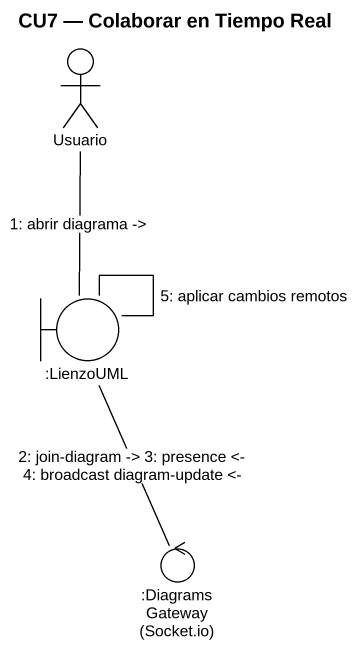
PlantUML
@startuml
title CU7 — Colaborar en Tiempo Real
actor Usuario
boundary ":LienzoUML" as LienzoUML
control ":DiagramsGateway (Socket.io)" as DiagramsGateway_Socket_io
Usuario -- LienzoUML : 1: abrir diagrama ->
LienzoUML -- LienzoUML : 5: aplicar cambios remotos
LienzoUML -- DiagramsGateway_Socket_io : 2: join-diagram -> 3: presence <- 4: broadcast diagram-update <-
@enduml
